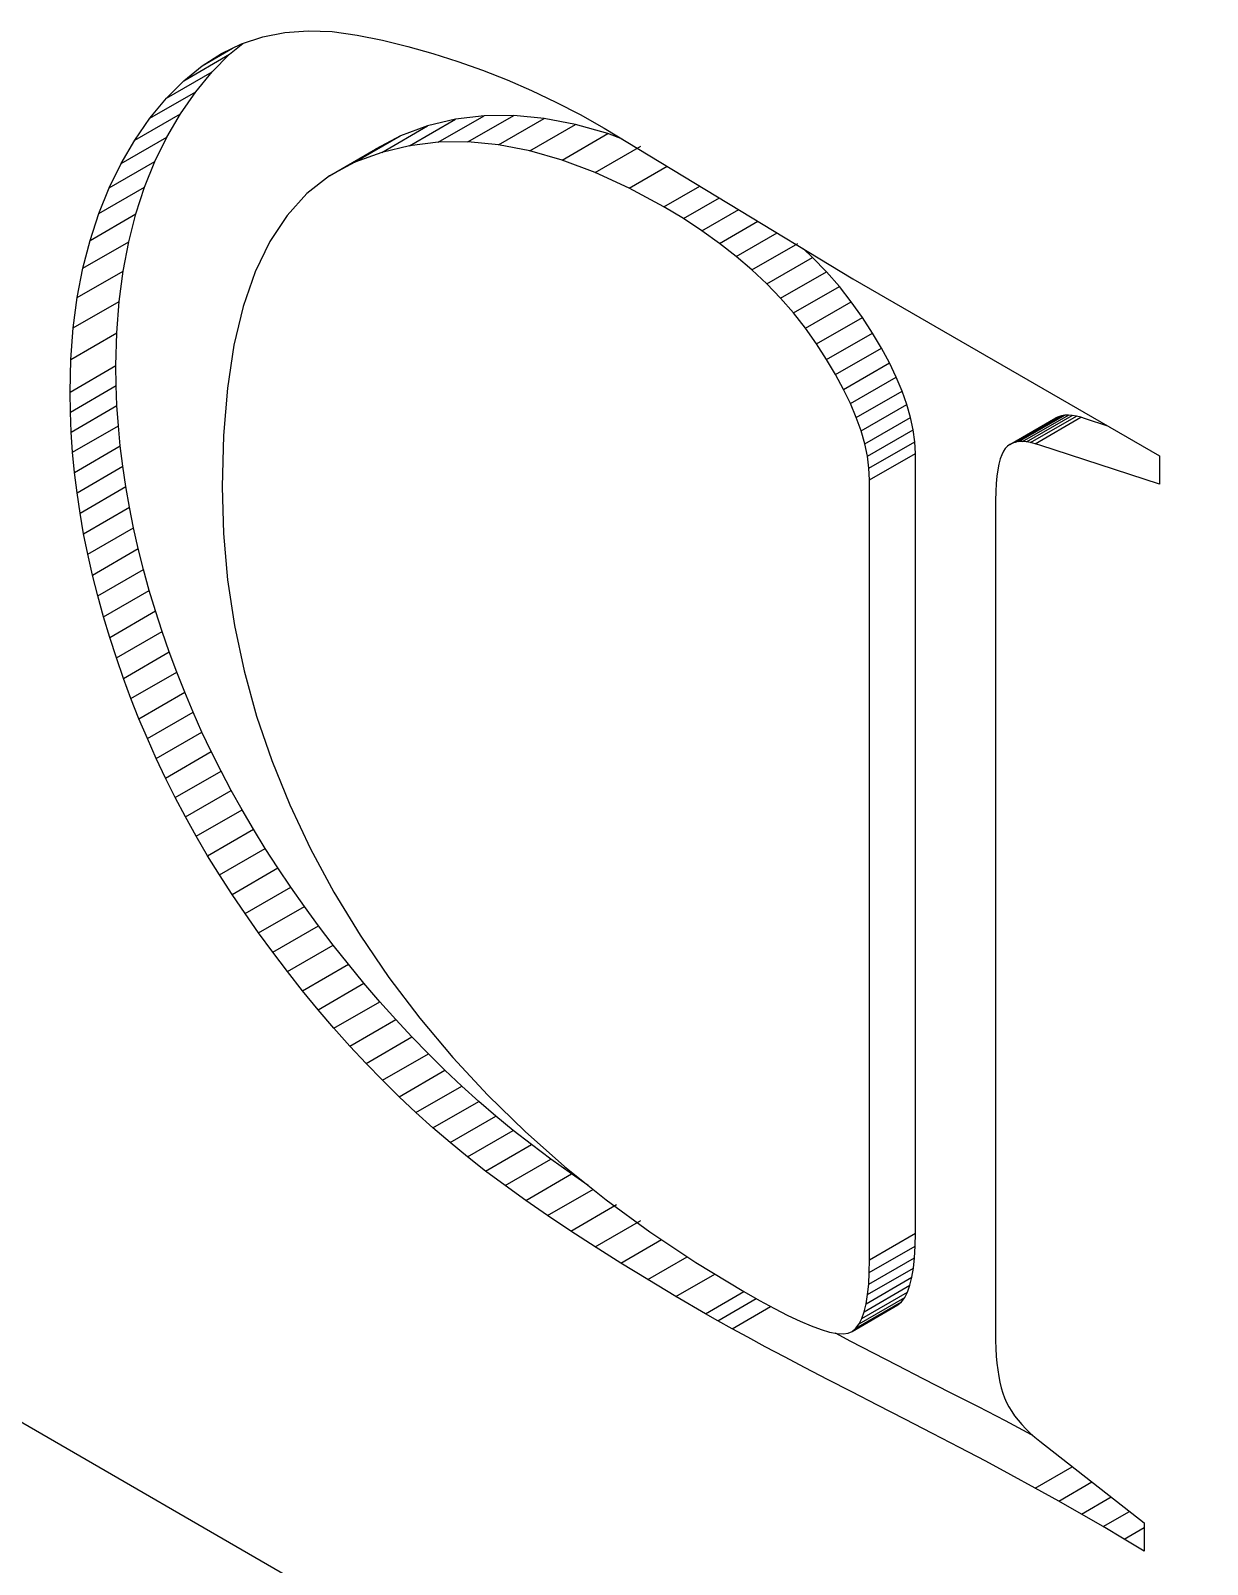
# Model space of a CAD drawing. Header units: millimetres. Extents: x 98 to 524, y -2487 to -1043.
# Drawn here: x 265.954 to 267.772, y -1258.458 to -1256.09 of the extents above; entities that cross this region are included whole.
import ezdxf

# ---------------------------------------------------------------- set-up
doc = ezdxf.new("R2010")
doc.units = ezdxf.units.MM
doc.layers.get('0').update_dxf_attribs({"lineweight": 18})

msp = doc.modelspace()

# ---------------------------------------------------------------- linework, layer by layer
at = {"color": 7, "lineweight": -3, "ltscale": 0.000894486}
msp.add_line((266.3468, -1256.0927), (266.3825, -1256.09), dxfattribs=at)
at = {"color": 7, "lineweight": -3, "ltscale": 0.000929077}
msp.add_line((266.3825, -1256.09), (266.4197, -1256.0913), dxfattribs=at)
at = {"color": 7, "lineweight": -3, "ltscale": 0.000865611}
msp.add_line((266.2486, -1256.1252), (266.2799, -1256.1104), dxfattribs=at)
at = {"color": 7, "lineweight": -3, "ltscale": 0.000657373}
msp.add_line((266.2612, -1256.1263), (266.2816, -1256.1098), dxfattribs=at)
at = {"color": 7, "lineweight": -3, "ltscale": 0.000862033}
msp.add_line((266.2799, -1256.1104), (266.3126, -1256.0995), dxfattribs=at)
at = {"color": 7, "lineweight": -3, "ltscale": 0.000871939}
msp.add_line((266.3126, -1256.0995), (266.3468, -1256.0927), dxfattribs=at)
at = {"color": 7, "lineweight": -3, "ltscale": 0.000974415}
msp.add_line((266.4197, -1256.0913), (266.4583, -1256.0967), dxfattribs=at)
at = {"color": 7, "lineweight": -3, "ltscale": 0.001002}
msp.add_line((266.4583, -1256.0967), (266.4975, -1256.1048), dxfattribs=at)
at = {"color": 7, "lineweight": -3, "ltscale": 0.001003}
for p, q in [((266.4975, -1256.1048), (266.5365, -1256.1142)), ((266.1383, -1256.2253), (266.1637, -1256.1942))]:
    msp.add_line(p, q, dxfattribs=at)
at = {"color": 7, "lineweight": -3, "ltscale": 0.002041}
for p, q in [((266.1905, -1256.1672), (266.2612, -1256.1263)), ((266.1637, -1256.1942), (266.2344, -1256.1534)), ((266.1383, -1256.2253), (266.209, -1256.1845)), ((266.1149, -1256.2593), (266.1856, -1256.2185)), ((266.5394, -1256.2676), (266.6102, -1256.2267)), ((266.5838, -1256.2622), (266.6545, -1256.2214)), ((266.0939, -1256.2952), (266.1646, -1256.2544)), ((266.4547, -1256.293), (266.5254, -1256.2522)), ((266.4964, -1256.2779), (266.5671, -1256.237)), ((266.7251, -1256.2756), (266.7958, -1256.2347)), ((266.7749, -1256.2898), (266.8456, -1256.249)), ((266.4158, -1256.314), (266.4865, -1256.2731)), ((266.826, -1256.309), (266.8967, -1256.2682)), ((266.0754, -1256.3329), (266.1461, -1256.2921)), ((266.0458, -1256.4138), (266.1165, -1256.373)), ((266.0347, -1256.457), (266.1055, -1256.4162)), ((267.0683, -1256.4595), (267.1391, -1256.4187)), ((267.0912, -1256.481), (267.1619, -1256.4401)), ((266.0261, -1256.5021), (266.0968, -1256.4612)), ((267.1126, -1256.5031), (267.1833, -1256.4623)), ((267.1326, -1256.5259), (267.2033, -1256.4851)), ((267.1511, -1256.5494), (267.2218, -1256.5086)), ((267.1682, -1256.5736), (267.2389, -1256.5328)), ((266.0163, -1256.5976), (266.087, -1256.5568)), ((267.1837, -1256.5977), (267.2544, -1256.5569)), ((267.1976, -1256.6212), (267.2683, -1256.5804)), ((266.015, -1256.6482), (266.0857, -1256.6073)), ((267.2099, -1256.6439), (267.2806, -1256.6031)), ((267.2205, -1256.666), (267.2912, -1256.6252)), ((266.0154, -1256.6789), (266.0862, -1256.6381)), ((267.2295, -1256.6874), (267.3002, -1256.6465)), ((266.0167, -1256.7098), (266.0874, -1256.669)), ((267.2369, -1256.708), (267.3076, -1256.6672)), ((266.0189, -1256.7409), (266.0896, -1256.7001)), ((267.2426, -1256.728), (267.3133, -1256.6872)), ((267.4668, -1256.729), (267.5375, -1256.6881)), ((267.471, -1256.7269), (267.5417, -1256.6861)), ((267.4757, -1256.7255), (267.5464, -1256.6846)), ((267.4808, -1256.7246), (267.5515, -1256.6838)), ((267.4863, -1256.7245), (267.5571, -1256.6837)), ((267.4924, -1256.725), (267.5631, -1256.6841)), ((267.4988, -1256.7261), (267.5695, -1256.6853)), ((267.5057, -1256.7279), (267.5764, -1256.687)), ((267.2467, -1256.7472), (267.3174, -1256.7064)), ((266.0218, -1256.7721), (266.0925, -1256.7313)), ((267.25, -1256.7837), (267.3207, -1256.7428)), ((266.0257, -1256.8035), (266.0964, -1256.7627)), ((266.0304, -1256.8351), (266.1011, -1256.7942)), ((266.0359, -1256.8668), (266.1066, -1256.826)), ((266.0423, -1256.8987), (266.113, -1256.8579)), ((266.0496, -1256.9307), (266.1203, -1256.8899)), ((266.0577, -1256.9629), (266.1284, -1256.9221)), ((266.0666, -1256.9951), (266.1373, -1256.9543)), ((266.0761, -1257.0271), (266.1468, -1256.9862)), ((266.0864, -1257.0588), (266.1571, -1257.0179)), ((266.0973, -1257.0903), (266.168, -1257.0494)), ((266.1089, -1257.1215), (266.1797, -1257.0807)), ((266.1213, -1257.1525), (266.192, -1257.1117)), ((266.1343, -1257.1833), (266.205, -1257.1425)), ((266.1479, -1257.2139), (266.2187, -1257.1731)), ((266.1623, -1257.2442), (266.233, -1257.2034)), ((266.1774, -1257.2743), (266.2481, -1257.2335)), ((266.1932, -1257.3042), (266.2639, -1257.2634)), ((266.2099, -1257.3342), (266.2806, -1257.2933)), ((266.2274, -1257.3641), (266.2982, -1257.3232)), ((266.2458, -1257.3939), (266.3165, -1257.3531)), ((266.2651, -1257.4238), (266.3358, -1257.383)), ((266.2852, -1257.4536), (266.3559, -1257.4128)), ((266.3062, -1257.4834), (266.3769, -1257.4426)), ((266.328, -1257.5132), (266.3987, -1257.4723)), ((266.3506, -1257.5429), (266.4213, -1257.5021)), ((266.3741, -1257.5726), (266.4448, -1257.5318)), ((266.3982, -1257.6019), (266.4689, -1257.5611)), ((266.4226, -1257.6304), (266.4933, -1257.5896)), ((266.4473, -1257.6581), (266.5181, -1257.6173)), ((266.4724, -1257.6849), (266.5431, -1257.6441)), ((266.4977, -1257.711), (266.5684, -1257.6702)), ((266.5233, -1257.7363), (266.594, -1257.6954)), ((266.5755, -1257.7844), (266.6462, -1257.7435)), ((266.6021, -1257.8072), (266.6728, -1257.7664)), ((266.6289, -1257.8292), (266.6996, -1257.7884)), ((266.6569, -1257.8511), (266.7276, -1257.8103)), ((266.6869, -1257.8735), (266.7576, -1257.8327)), ((266.7188, -1257.8964), (266.7895, -1257.8556)), ((266.7526, -1257.9199), (266.8233, -1257.879)), ((266.7883, -1257.9438), (266.8591, -1257.903)), ((266.8261, -1257.9683), (266.8968, -1257.9275)), ((267.25, -1257.988), (267.3207, -1257.9471)), ((267.2486, -1258.0258), (267.3194, -1257.985)), ((267.2496, -1258.0078), (267.3203, -1257.967)), ((267.247, -1258.0419), (267.3177, -1258.001)), ((267.2417, -1258.0684), (267.3124, -1258.0275)), ((267.2447, -1258.0561), (267.3154, -1258.0152)), ((267.2287, -1258.0939), (267.2994, -1258.0531)), ((267.2337, -1258.0873), (267.3044, -1258.0465)), ((267.238, -1258.0788), (267.3087, -1258.038)), ((267.2231, -1258.0987), (267.2938, -1258.0579))]:
    msp.add_line(p, q, dxfattribs=at)
at = {"color": 7, "lineweight": -3, "ltscale": 0.001356}
msp.add_line((266.2188, -1256.1442), (266.2658, -1256.1171), dxfattribs=at)
at = {"color": 7, "lineweight": -3, "ltscale": 0.0008829}
msp.add_line((266.2188, -1256.1442), (266.2486, -1256.1252), dxfattribs=at)
at = {"color": 7, "lineweight": -3, "ltscale": 0.000952727}
msp.add_line((266.2344, -1256.1534), (266.2612, -1256.1263), dxfattribs=at)
at = {"color": 7, "lineweight": -3, "ltscale": 0.001006}
for p, q in [((266.5365, -1256.1142), (266.5752, -1256.1251)), ((267.5773, -1258.3808), (267.5423, -1258.3609))]:
    msp.add_line(p, q, dxfattribs=at)
at = {"color": 7, "lineweight": -3, "ltscale": 0.001011}
msp.add_line((266.5752, -1256.1251), (266.6138, -1256.1374), dxfattribs=at)
at = {"color": 7, "lineweight": -3, "ltscale": 0.001016}
msp.add_line((266.6138, -1256.1374), (266.6521, -1256.1511), dxfattribs=at)
at = {"color": 7, "lineweight": -3, "ltscale": 0.000911766}
msp.add_line((266.1905, -1256.1672), (266.2188, -1256.1442), dxfattribs=at)
at = {"color": 7, "lineweight": -3, "ltscale": 0.001004}
msp.add_line((266.209, -1256.1845), (266.2344, -1256.1534), dxfattribs=at)
at = {"color": 7, "lineweight": -3, "ltscale": 0.001023}
msp.add_line((266.6521, -1256.1511), (266.6901, -1256.1661), dxfattribs=at)
at = {"color": 7, "lineweight": -3, "ltscale": 0.000952997}
msp.add_line((266.1637, -1256.1942), (266.1905, -1256.1672), dxfattribs=at)
at = {"color": 7, "lineweight": -3, "ltscale": 0.001033}
for p, q in [((266.1856, -1256.2185), (266.209, -1256.1845)), ((266.1149, -1256.2593), (266.1383, -1256.2253))]:
    msp.add_line(p, q, dxfattribs=at)
at = {"color": 7, "lineweight": -3, "ltscale": 0.001031}
msp.add_line((266.6901, -1256.1661), (266.7279, -1256.1826), dxfattribs=at)
at = {"color": 7, "lineweight": -3, "ltscale": 0.00104}
msp.add_line((266.7279, -1256.1826), (266.7655, -1256.2004), dxfattribs=at)
at = {"color": 7, "lineweight": -3, "ltscale": 0.00105}
for p, q in [((266.7655, -1256.2004), (266.8028, -1256.2197)), ((266.1461, -1256.2921), (266.1646, -1256.2544)), ((266.0754, -1256.3329), (266.0939, -1256.2952))]:
    msp.add_line(p, q, dxfattribs=at)
at = {"color": 7, "lineweight": -3, "ltscale": 0.001039}
for p, q in [((266.1646, -1256.2544), (266.1856, -1256.2185)), ((266.0939, -1256.2952), (266.1149, -1256.2593)), ((267.5423, -1258.3609), (267.506, -1258.3407))]:
    msp.add_line(p, q, dxfattribs=at)
at = {"color": 7, "lineweight": -3, "ltscale": 0.001106}
for p, q in [((266.6102, -1256.2267), (266.5671, -1256.237)), ((266.5254, -1256.2522), (266.4865, -1256.2731)), ((266.5394, -1256.2676), (266.4964, -1256.2779)), ((266.4547, -1256.293), (266.4158, -1256.314)), ((267.4683, -1258.3201), (267.4294, -1258.2992))]:
    msp.add_line(p, q, dxfattribs=at)
at = {"color": 7, "lineweight": -3, "ltscale": 0.001117}
for p, q in [((266.6545, -1256.2214), (266.6102, -1256.2267)), ((266.5838, -1256.2622), (266.5394, -1256.2676))]:
    msp.add_line(p, q, dxfattribs=at)
at = {"color": 7, "lineweight": -3, "ltscale": 0.002042}
for p, q in [((266.6295, -1256.2617), (266.7003, -1256.2209)), ((266.6766, -1256.2662), (266.7474, -1256.2254)), ((266.0594, -1256.3725), (266.1301, -1256.3316)), ((266.0199, -1256.5489), (266.0907, -1256.5081)), ((267.2491, -1256.7658), (267.3199, -1256.725)), ((266.5493, -1257.7607), (266.62, -1257.7199))]:
    msp.add_line(p, q, dxfattribs=at)
at = {"color": 7, "lineweight": -3, "ltscale": 0.001144}
for p, q in [((266.7003, -1256.2209), (266.6545, -1256.2214)), ((266.3809, -1256.3414), (266.3502, -1256.3753))]:
    msp.add_line(p, q, dxfattribs=at)
at = {"color": 7, "lineweight": -3, "ltscale": 0.001182}
for p, q in [((266.7474, -1256.2254), (266.7003, -1256.2209)), ((266.6766, -1256.2662), (266.6295, -1256.2617)), ((266.0907, -1256.5081), (266.0968, -1256.4612)), ((266.0199, -1256.5489), (266.0261, -1256.5021))]:
    msp.add_line(p, q, dxfattribs=at)
at = {"color": 7, "lineweight": -3, "ltscale": 0.001233}
msp.add_line((266.7958, -1256.2347), (266.7474, -1256.2254), dxfattribs=at)
at = {"color": 7, "lineweight": -3, "ltscale": 0.001061}
msp.add_line((266.8028, -1256.2197), (266.8399, -1256.2404), dxfattribs=at)
at = {"color": 7, "lineweight": -3, "ltscale": 0.001109}
for p, q in [((266.5671, -1256.237), (266.5254, -1256.2522)), ((266.4964, -1256.2779), (266.4547, -1256.293))]:
    msp.add_line(p, q, dxfattribs=at)
at = {"color": 7, "lineweight": -3, "ltscale": 0.001295}
for p, q in [((266.8456, -1256.249), (266.7958, -1256.2347)), ((266.7749, -1256.2898), (266.7251, -1256.2756))]:
    msp.add_line(p, q, dxfattribs=at)
at = {"color": 7, "lineweight": -3, "ltscale": 0.011224}
msp.add_line((266.8399, -1256.2404), (267.2239, -1256.473), dxfattribs=at)
at = {"color": 7, "lineweight": -3, "ltscale": 0.000603815}
msp.add_line((266.8682, -1256.2575), (266.8456, -1256.249), dxfattribs=at)
at = {"color": 7, "lineweight": -3, "ltscale": 0.001143}
msp.add_line((266.6295, -1256.2617), (266.5838, -1256.2622), dxfattribs=at)
at = {"color": 7, "lineweight": -3, "ltscale": 0.001234}
msp.add_line((266.7251, -1256.2756), (266.6766, -1256.2662), dxfattribs=at)
at = {"color": 7, "lineweight": -3, "ltscale": 0.001066}
msp.add_line((266.1301, -1256.3316), (266.1461, -1256.2921), dxfattribs=at)
at = {"color": 7, "lineweight": -3, "ltscale": 0.001365}
msp.add_line((266.826, -1256.309), (266.7749, -1256.2898), dxfattribs=at)
at = {"color": 7, "lineweight": -3, "ltscale": 0.001693}
msp.add_line((266.8785, -1256.3331), (266.9371, -1256.2993), dxfattribs=at)
at = {"color": 7, "lineweight": -3, "ltscale": 0.001108}
msp.add_line((266.4158, -1256.314), (266.3809, -1256.3414), dxfattribs=at)
at = {"color": 7, "lineweight": -3, "ltscale": 0.001444}
msp.add_line((266.8785, -1256.3331), (266.826, -1256.309), dxfattribs=at)
at = {"color": 7, "lineweight": -3, "ltscale": 0.001067}
msp.add_line((266.0594, -1256.3725), (266.0754, -1256.3329), dxfattribs=at)
at = {"color": 7, "lineweight": -3, "ltscale": 0.001088}
for p, q in [((266.1165, -1256.373), (266.1301, -1256.3316)), ((266.0458, -1256.4138), (266.0594, -1256.3725))]:
    msp.add_line(p, q, dxfattribs=at)
at = {"color": 7, "lineweight": -3, "ltscale": 0.001529}
msp.add_line((266.9323, -1256.3622), (266.8785, -1256.3331), dxfattribs=at)
at = {"color": 7, "lineweight": -3, "ltscale": 0.001605}
msp.add_line((266.9323, -1256.3622), (266.9879, -1256.3301), dxfattribs=at)
at = {"color": 7, "lineweight": -3, "ltscale": 0.001602}
msp.add_line((266.9624, -1256.3803), (267.0179, -1256.3482), dxfattribs=at)
at = {"color": 7, "lineweight": -3, "ltscale": 0.001115}
for p, q in [((266.1055, -1256.4162), (266.1165, -1256.373)), ((266.0347, -1256.457), (266.0458, -1256.4138))]:
    msp.add_line(p, q, dxfattribs=at)
at = {"color": 7, "lineweight": -3, "ltscale": 0.00087822}
msp.add_line((266.9624, -1256.3803), (266.9323, -1256.3622), dxfattribs=at)
at = {"color": 7, "lineweight": -3, "ltscale": 0.001638}
msp.add_line((266.9911, -1256.3991), (267.0478, -1256.3663), dxfattribs=at)
at = {"color": 7, "lineweight": -3, "ltscale": 0.314351}
msp.add_line((273.6326, -1262.681), (262.7431, -1256.394), dxfattribs=at)
at = {"color": 7, "lineweight": -3, "ltscale": 0.00121}
msp.add_line((266.3502, -1256.3753), (266.3235, -1256.4157), dxfattribs=at)
at = {"color": 7, "lineweight": -3, "ltscale": 0.000856478}
msp.add_line((266.9911, -1256.3991), (266.9624, -1256.3803), dxfattribs=at)
at = {"color": 7, "lineweight": -3, "ltscale": 0.001711}
for p, q in [((267.0183, -1256.4186), (267.0775, -1256.3843)), ((266.9963, -1258.0714), (267.0556, -1258.0372))]:
    msp.add_line(p, q, dxfattribs=at)
at = {"color": 7, "lineweight": -3, "ltscale": 0.001146}
for p, q in [((266.0968, -1256.4612), (266.1055, -1256.4162)), ((266.0261, -1256.5021), (266.0347, -1256.457))]:
    msp.add_line(p, q, dxfattribs=at)
at = {"color": 7, "lineweight": -3, "ltscale": 0.001301}
msp.add_line((266.3235, -1256.4157), (266.3009, -1256.4626), dxfattribs=at)
at = {"color": 7, "lineweight": -3, "ltscale": 0.000836391}
msp.add_line((267.0183, -1256.4186), (266.9911, -1256.3991), dxfattribs=at)
at = {"color": 7, "lineweight": -3, "ltscale": 0.000817192}
msp.add_line((267.044, -1256.4387), (267.0183, -1256.4186), dxfattribs=at)
at = {"color": 7, "lineweight": -3, "ltscale": 0.001821}
for p, q in [((267.044, -1256.4387), (267.1071, -1256.4023)), ((266.303, -1257.1484), (266.3265, -1257.2173))]:
    msp.add_line(p, q, dxfattribs=at)
at = {"color": 7, "lineweight": -3, "ltscale": 0.000800009}
msp.add_line((267.0683, -1256.4595), (267.044, -1256.4387), dxfattribs=at)
at = {"color": 7, "lineweight": -3, "ltscale": 0.000481992}
msp.add_line((267.1619, -1256.4401), (267.1479, -1256.4269), dxfattribs=at)
at = {"color": 7, "lineweight": -3, "ltscale": 0.000770486}
msp.add_line((267.1833, -1256.4623), (267.1619, -1256.4401), dxfattribs=at)
at = {"color": 7, "lineweight": -3, "ltscale": 0.001413}
msp.add_line((266.3009, -1256.4626), (266.2825, -1256.516), dxfattribs=at)
at = {"color": 7, "lineweight": -3, "ltscale": 0.00078424}
msp.add_line((267.0912, -1256.481), (267.0683, -1256.4595), dxfattribs=at)
at = {"color": 7, "lineweight": -3, "ltscale": 0.000758013}
msp.add_line((267.2033, -1256.4851), (267.1833, -1256.4623), dxfattribs=at)
at = {"color": 7, "lineweight": -3, "ltscale": 0.000770212}
msp.add_line((267.1126, -1256.5031), (267.0912, -1256.481), dxfattribs=at)
at = {"color": 7, "lineweight": -3, "ltscale": 0.00074805}
msp.add_line((267.2218, -1256.5086), (267.2033, -1256.4851), dxfattribs=at)
at = {"color": 7, "lineweight": -3, "ltscale": 0.013685}
msp.add_line((267.2239, -1256.473), (267.698, -1256.7467), dxfattribs=at)
at = {"color": 7, "lineweight": -3, "ltscale": 0.001221}
for p, q in [((266.087, -1256.5568), (266.0907, -1256.5081)), ((266.0163, -1256.5976), (266.0199, -1256.5489))]:
    msp.add_line(p, q, dxfattribs=at)
at = {"color": 7, "lineweight": -3, "ltscale": 0.00154}
msp.add_line((266.2825, -1256.516), (266.2681, -1256.5759), dxfattribs=at)
at = {"color": 7, "lineweight": -3, "ltscale": 0.0007583}
msp.add_line((267.1326, -1256.5259), (267.1126, -1256.5031), dxfattribs=at)
at = {"color": 7, "lineweight": -3, "ltscale": 0.000739817}
msp.add_line((267.2389, -1256.5328), (267.2218, -1256.5086), dxfattribs=at)
at = {"color": 7, "lineweight": -3, "ltscale": 0.000747514}
msp.add_line((267.1511, -1256.5494), (267.1326, -1256.5259), dxfattribs=at)
at = {"color": 7, "lineweight": -3, "ltscale": 0.000717635}
for p, q in [((267.2544, -1256.5569), (267.2389, -1256.5328)), ((267.1837, -1256.5977), (267.1682, -1256.5736))]:
    msp.add_line(p, q, dxfattribs=at)
at = {"color": 7, "lineweight": -3, "ltscale": 0.001264}
for p, q in [((266.0857, -1256.6073), (266.087, -1256.5568)), ((266.015, -1256.6482), (266.0163, -1256.5976))]:
    msp.add_line(p, q, dxfattribs=at)
at = {"color": 7, "lineweight": -3, "ltscale": 0.000740037}
msp.add_line((267.1682, -1256.5736), (267.1511, -1256.5494), dxfattribs=at)
at = {"color": 7, "lineweight": -3, "ltscale": 0.000681571}
for p, q in [((267.2683, -1256.5804), (267.2544, -1256.5569)), ((267.1976, -1256.6212), (267.1837, -1256.5977))]:
    msp.add_line(p, q, dxfattribs=at)
at = {"color": 7, "lineweight": -3, "ltscale": 0.00168}
msp.add_line((266.2681, -1256.5759), (266.2579, -1256.6423), dxfattribs=at)
at = {"color": 7, "lineweight": -3, "ltscale": 0.000646194}
for p, q in [((267.2806, -1256.6031), (267.2683, -1256.5804)), ((267.2099, -1256.6439), (267.1976, -1256.6212))]:
    msp.add_line(p, q, dxfattribs=at)
at = {"color": 7, "lineweight": -3, "ltscale": 0.000768736}
msp.add_line((266.0862, -1256.6381), (266.0857, -1256.6073), dxfattribs=at)
at = {"color": 7, "lineweight": -3, "ltscale": 0.000611998}
for p, q in [((267.2912, -1256.6252), (267.2806, -1256.6031)), ((267.2205, -1256.666), (267.2099, -1256.6439))]:
    msp.add_line(p, q, dxfattribs=at)
at = {"color": 7, "lineweight": -3, "ltscale": 0.000579545}
msp.add_line((267.3002, -1256.6465), (267.2912, -1256.6252), dxfattribs=at)
at = {"color": 7, "lineweight": -3, "ltscale": 0.000768354}
msp.add_line((266.0154, -1256.6789), (266.015, -1256.6482), dxfattribs=at)
at = {"color": 7, "lineweight": -3, "ltscale": 0.000773141}
for p, q in [((266.0874, -1256.669), (266.0862, -1256.6381)), ((266.0167, -1256.7098), (266.0154, -1256.6789))]:
    msp.add_line(p, q, dxfattribs=at)
at = {"color": 7, "lineweight": -3, "ltscale": 0.001829}
msp.add_line((266.2579, -1256.6423), (266.2517, -1256.7152), dxfattribs=at)
at = {"color": 7, "lineweight": -3, "ltscale": 0.000547902}
msp.add_line((267.3076, -1256.6672), (267.3002, -1256.6465), dxfattribs=at)
at = {"color": 7, "lineweight": -3, "ltscale": 0.000778506}
for p, q in [((266.0896, -1256.7001), (266.0874, -1256.669)), ((266.0189, -1256.7409), (266.0167, -1256.7098))]:
    msp.add_line(p, q, dxfattribs=at)
at = {"color": 7, "lineweight": -3, "ltscale": 0.000579397}
msp.add_line((267.2295, -1256.6874), (267.2205, -1256.666), dxfattribs=at)
at = {"color": 7, "lineweight": -3, "ltscale": 0.00051943}
msp.add_line((267.3133, -1256.6872), (267.3076, -1256.6672), dxfattribs=at)
at = {"color": 7, "lineweight": -3, "ltscale": 0.000784024}
msp.add_line((266.0925, -1256.7313), (266.0896, -1256.7001), dxfattribs=at)
at = {"color": 7, "lineweight": -3, "ltscale": 0.000548389}
msp.add_line((267.2369, -1256.708), (267.2295, -1256.6874), dxfattribs=at)
at = {"color": 7, "lineweight": -3, "ltscale": 0.00049215}
for p, q in [((267.3174, -1256.7064), (267.3133, -1256.6872)), ((267.2467, -1256.7472), (267.2426, -1256.728))]:
    msp.add_line(p, q, dxfattribs=at)
at = {"color": 7, "lineweight": -3, "ltscale": 0.000117374}
msp.add_line((267.5417, -1256.6861), (267.5375, -1256.6881), dxfattribs=at)
at = {"color": 7, "lineweight": -3, "ltscale": 0.000121862}
msp.add_line((267.5464, -1256.6846), (267.5417, -1256.6861), dxfattribs=at)
at = {"color": 7, "lineweight": -3, "ltscale": 0.000129382}
for p, q in [((267.5515, -1256.6838), (267.5464, -1256.6846)), ((267.4808, -1256.7246), (267.4757, -1256.7255))]:
    msp.add_line(p, q, dxfattribs=at)
at = {"color": 7, "lineweight": -3, "ltscale": 0.000138907}
for p, q in [((267.5571, -1256.6837), (267.5515, -1256.6838)), ((267.4863, -1256.7245), (267.4808, -1256.7246))]:
    msp.add_line(p, q, dxfattribs=at)
at = {"color": 7, "lineweight": -3, "ltscale": 0.000150794}
for p, q in [((267.5631, -1256.6841), (267.5571, -1256.6837)), ((267.4924, -1256.725), (267.4863, -1256.7245))]:
    msp.add_line(p, q, dxfattribs=at)
at = {"color": 7, "lineweight": -3, "ltscale": 0.000163812}
for p, q in [((267.5695, -1256.6853), (267.5631, -1256.6841)), ((267.4988, -1256.7261), (267.4924, -1256.725))]:
    msp.add_line(p, q, dxfattribs=at)
at = {"color": 7, "lineweight": -3, "ltscale": 0.000178381}
for p, q in [((267.5764, -1256.687), (267.5695, -1256.6853)), ((267.5057, -1256.7279), (267.4988, -1256.7261))]:
    msp.add_line(p, q, dxfattribs=at)
at = {"color": 7, "lineweight": -3, "ltscale": 0.000193614}
msp.add_line((267.5838, -1256.6895), (267.5764, -1256.687), dxfattribs=at)
at = {"color": 7, "lineweight": -3, "ltscale": 0.000906206}
msp.add_line((267.6183, -1256.7007), (267.5838, -1256.6895), dxfattribs=at)
at = {"color": 7, "lineweight": -3, "ltscale": 0.001986}
msp.add_line((266.2517, -1256.7152), (266.2497, -1256.7946), dxfattribs=at)
at = {"color": 7, "lineweight": -3, "ltscale": 0.000519064}
msp.add_line((267.2426, -1256.728), (267.2369, -1256.708), dxfattribs=at)
at = {"color": 7, "lineweight": -3, "ltscale": 0.000467915}
msp.add_line((267.3199, -1256.725), (267.3174, -1256.7064), dxfattribs=at)
at = {"color": 7, "lineweight": -3, "ltscale": 0.000447158}
msp.add_line((267.3207, -1256.7428), (267.3199, -1256.725), dxfattribs=at)
at = {"color": 7, "lineweight": -3, "ltscale": 0.000116055}
msp.add_line((267.4668, -1256.729), (267.4631, -1256.7317), dxfattribs=at)
at = {"color": 7, "lineweight": -3, "ltscale": 0.000117543}
msp.add_line((267.471, -1256.7269), (267.4668, -1256.729), dxfattribs=at)
at = {"color": 7, "lineweight": -3, "ltscale": 0.000121749}
msp.add_line((267.4757, -1256.7255), (267.471, -1256.7269), dxfattribs=at)
at = {"color": 7, "lineweight": -3, "ltscale": 0.000193495}
msp.add_line((267.5131, -1256.7303), (267.5057, -1256.7279), dxfattribs=at)
at = {"color": 7, "lineweight": -3, "ltscale": 0.000784404}
msp.add_line((266.0218, -1256.7721), (266.0189, -1256.7409), dxfattribs=at)
at = {"color": 7, "lineweight": -3, "ltscale": 0.000790928}
msp.add_line((266.0964, -1256.7627), (266.0925, -1256.7313), dxfattribs=at)
at = {"color": 7, "lineweight": -3, "ltscale": 0.000468244}
msp.add_line((267.2491, -1256.7658), (267.2467, -1256.7472), dxfattribs=at)
at = {"color": 7, "lineweight": -3, "ltscale": 0.030107}
for p, q in [((267.3207, -1257.9471), (267.3207, -1256.7428)), ((267.25, -1257.988), (267.25, -1256.7837))]:
    msp.add_line(p, q, dxfattribs=at)
at = {"color": 7, "lineweight": -3, "ltscale": 0.000200496}
msp.add_line((267.4519, -1256.7514), (267.4499, -1256.7592), dxfattribs=at)
at = {"color": 7, "lineweight": -3, "ltscale": 0.000174698}
msp.add_line((267.4542, -1256.7448), (267.4519, -1256.7514), dxfattribs=at)
at = {"color": 7, "lineweight": -3, "ltscale": 0.000151001}
msp.add_line((267.4568, -1256.7394), (267.4542, -1256.7448), dxfattribs=at)
at = {"color": 7, "lineweight": -3, "ltscale": 0.000129511}
msp.add_line((267.4597, -1256.7351), (267.4568, -1256.7394), dxfattribs=at)
at = {"color": 7, "lineweight": -3, "ltscale": 0.000118151}
msp.add_line((267.4631, -1256.7317), (267.4597, -1256.7351), dxfattribs=at)
at = {"color": 7, "lineweight": -3, "ltscale": 0.004861}
msp.add_line((267.698, -1256.7905), (267.5131, -1256.7303), dxfattribs=at)
at = {"color": 7, "lineweight": -3, "ltscale": 0.001095}
for p, q in [((267.698, -1256.7467), (267.698, -1256.7905)), ((267.6743, -1258.3944), (267.6743, -1258.4382))]:
    msp.add_line(p, q, dxfattribs=at)
at = {"color": 7, "lineweight": -3, "ltscale": 0.00079055}
msp.add_line((266.0257, -1256.8035), (266.0218, -1256.7721), dxfattribs=at)
at = {"color": 7, "lineweight": -3, "ltscale": 0.000797581}
for p, q in [((266.1011, -1256.7942), (266.0964, -1256.7627)), ((266.0304, -1256.8351), (266.0257, -1256.8035))]:
    msp.add_line(p, q, dxfattribs=at)
at = {"color": 7, "lineweight": -3, "ltscale": 0.000447176}
msp.add_line((267.25, -1256.7837), (267.2491, -1256.7658), dxfattribs=at)
at = {"color": 7, "lineweight": -3, "ltscale": 0.00025453}
msp.add_line((267.4482, -1256.7681), (267.4468, -1256.7782), dxfattribs=at)
at = {"color": 7, "lineweight": -3, "ltscale": 0.000227516}
msp.add_line((267.4499, -1256.7592), (267.4482, -1256.7681), dxfattribs=at)
at = {"color": 7, "lineweight": -3, "ltscale": 0.000805074}
for p, q in [((266.1066, -1256.826), (266.1011, -1256.7942)), ((266.0359, -1256.8668), (266.0304, -1256.8351))]:
    msp.add_line(p, q, dxfattribs=at)
at = {"color": 7, "lineweight": -3, "ltscale": 0.0018}
msp.add_line((266.2497, -1256.7946), (266.2518, -1256.8666), dxfattribs=at)
at = {"color": 7, "lineweight": -3, "ltscale": 0.000311102}
msp.add_line((267.4457, -1256.7894), (267.445, -1256.8019), dxfattribs=at)
at = {"color": 7, "lineweight": -3, "ltscale": 0.000282825}
msp.add_line((267.4468, -1256.7782), (267.4457, -1256.7894), dxfattribs=at)
at = {"color": 7, "lineweight": -3, "ltscale": 0.000368524}
msp.add_line((267.4445, -1256.8154), (267.4443, -1256.8302), dxfattribs=at)
at = {"color": 7, "lineweight": -3, "ltscale": 0.000339701}
msp.add_line((267.445, -1256.8019), (267.4445, -1256.8154), dxfattribs=at)
at = {"color": 7, "lineweight": -3, "ltscale": 0.000813211}
for p, q in [((266.113, -1256.8579), (266.1066, -1256.826)), ((266.0423, -1256.8987), (266.0359, -1256.8668))]:
    msp.add_line(p, q, dxfattribs=at)
at = {"color": 7, "lineweight": -3, "ltscale": 0.03175}
msp.add_line((267.4443, -1256.8302), (267.4443, -1258.1002), dxfattribs=at)
at = {"color": 7, "lineweight": -3, "ltscale": 0.000821323}
msp.add_line((266.1203, -1256.8899), (266.113, -1256.8579), dxfattribs=at)
at = {"color": 7, "lineweight": -3, "ltscale": 0.001791}
msp.add_line((266.2518, -1256.8666), (266.2582, -1256.9379), dxfattribs=at)
at = {"color": 7, "lineweight": -3, "ltscale": 0.000830738}
msp.add_line((266.1284, -1256.9221), (266.1203, -1256.8899), dxfattribs=at)
at = {"color": 7, "lineweight": -3, "ltscale": 0.000821696}
msp.add_line((266.0496, -1256.9307), (266.0423, -1256.8987), dxfattribs=at)
at = {"color": 7, "lineweight": -3, "ltscale": 0.000830368}
msp.add_line((266.0577, -1256.9629), (266.0496, -1256.9307), dxfattribs=at)
at = {"color": 7, "lineweight": -3, "ltscale": 0.000834224}
msp.add_line((266.1373, -1256.9543), (266.1284, -1256.9221), dxfattribs=at)
at = {"color": 7, "lineweight": -3, "ltscale": 0.001788}
msp.add_line((266.2582, -1256.9379), (266.2689, -1257.0087), dxfattribs=at)
at = {"color": 7, "lineweight": -3, "ltscale": 0.000834591}
msp.add_line((266.0666, -1256.9951), (266.0577, -1256.9629), dxfattribs=at)
at = {"color": 7, "lineweight": -3, "ltscale": 0.000833838}
for p, q in [((266.1468, -1256.9862), (266.1373, -1256.9543)), ((266.0761, -1257.0271), (266.0666, -1256.9951))]:
    msp.add_line(p, q, dxfattribs=at)
at = {"color": 7, "lineweight": -3, "ltscale": 0.000833113}
for p, q in [((266.1571, -1257.0179), (266.1468, -1256.9862)), ((266.0864, -1257.0588), (266.0761, -1257.0271))]:
    msp.add_line(p, q, dxfattribs=at)
at = {"color": 7, "lineweight": -3, "ltscale": 0.001793}
msp.add_line((266.2689, -1257.0087), (266.2838, -1257.0788), dxfattribs=at)
at = {"color": 7, "lineweight": -3, "ltscale": 0.000833508}
for p, q in [((266.168, -1257.0494), (266.1571, -1257.0179)), ((266.0973, -1257.0903), (266.0864, -1257.0588))]:
    msp.add_line(p, q, dxfattribs=at)
at = {"color": 7, "lineweight": -3, "ltscale": 0.000833574}
for p, q in [((266.1797, -1257.0807), (266.168, -1257.0494)), ((266.1089, -1257.1215), (266.0973, -1257.0903))]:
    msp.add_line(p, q, dxfattribs=at)
at = {"color": 7, "lineweight": -3, "ltscale": 0.000834394}
msp.add_line((266.192, -1257.1117), (266.1797, -1257.0807), dxfattribs=at)
at = {"color": 7, "lineweight": -3, "ltscale": 0.001804}
msp.add_line((266.2838, -1257.0788), (266.303, -1257.1484), dxfattribs=at)
at = {"color": 7, "lineweight": -3, "ltscale": 0.000834039}
msp.add_line((266.1213, -1257.1525), (266.1089, -1257.1215), dxfattribs=at)
at = {"color": 7, "lineweight": -3, "ltscale": 0.000835253}
msp.add_line((266.205, -1257.1425), (266.192, -1257.1117), dxfattribs=at)
at = {"color": 7, "lineweight": -3, "ltscale": 0.000835604}
msp.add_line((266.1343, -1257.1833), (266.1213, -1257.1525), dxfattribs=at)
at = {"color": 7, "lineweight": -3, "ltscale": 0.000837204}
msp.add_line((266.2187, -1257.1731), (266.205, -1257.1425), dxfattribs=at)
at = {"color": 7, "lineweight": -3, "ltscale": 0.000838846}
for p, q in [((266.233, -1257.2034), (266.2187, -1257.1731)), ((266.1623, -1257.2442), (266.1479, -1257.2139))]:
    msp.add_line(p, q, dxfattribs=at)
at = {"color": 7, "lineweight": -3, "ltscale": 0.000836856}
msp.add_line((266.1479, -1257.2139), (266.1343, -1257.1833), dxfattribs=at)
at = {"color": 7, "lineweight": -3, "ltscale": 0.000841221}
for p, q in [((266.2481, -1257.2335), (266.233, -1257.2034)), ((266.1774, -1257.2743), (266.1623, -1257.2442))]:
    msp.add_line(p, q, dxfattribs=at)
at = {"color": 7, "lineweight": -3, "ltscale": 0.001844}
msp.add_line((266.3265, -1257.2173), (266.3542, -1257.2857), dxfattribs=at)
at = {"color": 7, "lineweight": -3, "ltscale": 0.00084707}
for p, q in [((266.2639, -1257.2634), (266.2481, -1257.2335)), ((266.1932, -1257.3042), (266.1774, -1257.2743))]:
    msp.add_line(p, q, dxfattribs=at)
at = {"color": 7, "lineweight": -3, "ltscale": 0.000856412}
msp.add_line((266.2806, -1257.2933), (266.2639, -1257.2634), dxfattribs=at)
at = {"color": 7, "lineweight": -3, "ltscale": 0.000866877}
for p, q in [((266.2982, -1257.3232), (266.2806, -1257.2933)), ((266.2274, -1257.3641), (266.2099, -1257.3342))]:
    msp.add_line(p, q, dxfattribs=at)
at = {"color": 7, "lineweight": -3, "ltscale": 0.001873}
msp.add_line((266.3542, -1257.2857), (266.3862, -1257.3534), dxfattribs=at)
at = {"color": 7, "lineweight": -3, "ltscale": 0.000856745}
msp.add_line((266.2099, -1257.3342), (266.1932, -1257.3042), dxfattribs=at)
at = {"color": 7, "lineweight": -3, "ltscale": 0.000877031}
msp.add_line((266.3165, -1257.3531), (266.2982, -1257.3232), dxfattribs=at)
at = {"color": 7, "lineweight": -3, "ltscale": 0.000876706}
msp.add_line((266.2458, -1257.3939), (266.2274, -1257.3641), dxfattribs=at)
at = {"color": 7, "lineweight": -3, "ltscale": 0.000887979}
for p, q in [((266.3358, -1257.383), (266.3165, -1257.3531)), ((266.2651, -1257.4238), (266.2458, -1257.3939))]:
    msp.add_line(p, q, dxfattribs=at)
at = {"color": 7, "lineweight": -3, "ltscale": 0.001908}
msp.add_line((266.3862, -1257.3534), (266.4225, -1257.4206), dxfattribs=at)
at = {"color": 7, "lineweight": -3, "ltscale": 0.000898894}
msp.add_line((266.3559, -1257.4128), (266.3358, -1257.383), dxfattribs=at)
at = {"color": 7, "lineweight": -3, "ltscale": 0.000910913}
msp.add_line((266.3769, -1257.4426), (266.3559, -1257.4128), dxfattribs=at)
at = {"color": 7, "lineweight": -3, "ltscale": 0.00089921}
msp.add_line((266.2852, -1257.4536), (266.2651, -1257.4238), dxfattribs=at)
at = {"color": 7, "lineweight": -3, "ltscale": 0.001948}
msp.add_line((266.4225, -1257.4206), (266.463, -1257.4871), dxfattribs=at)
at = {"color": 7, "lineweight": -3, "ltscale": 0.000910601}
msp.add_line((266.3062, -1257.4834), (266.2852, -1257.4536), dxfattribs=at)
at = {"color": 7, "lineweight": -3, "ltscale": 0.000922222}
msp.add_line((266.3987, -1257.4723), (266.3769, -1257.4426), dxfattribs=at)
at = {"color": 7, "lineweight": -3, "ltscale": 0.000922529}
msp.add_line((266.328, -1257.5132), (266.3062, -1257.4834), dxfattribs=at)
at = {"color": 7, "lineweight": -3, "ltscale": 0.000934704}
for p, q in [((266.4213, -1257.5021), (266.3987, -1257.4723)), ((266.3506, -1257.5429), (266.328, -1257.5132))]:
    msp.add_line(p, q, dxfattribs=at)
at = {"color": 7, "lineweight": -3, "ltscale": 0.001969}
msp.add_line((266.463, -1257.4871), (266.5073, -1257.5522), dxfattribs=at)
at = {"color": 7, "lineweight": -3, "ltscale": 0.000947205}
for p, q in [((266.4448, -1257.5318), (266.4213, -1257.5021)), ((266.3741, -1257.5726), (266.3506, -1257.5429))]:
    msp.add_line(p, q, dxfattribs=at)
at = {"color": 7, "lineweight": -3, "ltscale": 0.000948291}
for p, q in [((266.4689, -1257.5611), (266.4448, -1257.5318)), ((266.3982, -1257.6019), (266.3741, -1257.5726))]:
    msp.add_line(p, q, dxfattribs=at)
at = {"color": 7, "lineweight": -3, "ltscale": 0.001972}
msp.add_line((266.5073, -1257.5522), (266.555, -1257.6151), dxfattribs=at)
at = {"color": 7, "lineweight": -3, "ltscale": 0.000937709}
msp.add_line((266.4933, -1257.5896), (266.4689, -1257.5611), dxfattribs=at)
at = {"color": 7, "lineweight": -3, "ltscale": 0.000937419}
msp.add_line((266.4226, -1257.6304), (266.3982, -1257.6019), dxfattribs=at)
at = {"color": 7, "lineweight": -3, "ltscale": 0.000927764}
msp.add_line((266.5181, -1257.6173), (266.4933, -1257.5896), dxfattribs=at)
at = {"color": 7, "lineweight": -3, "ltscale": 0.000917706}
msp.add_line((266.5431, -1257.6441), (266.5181, -1257.6173), dxfattribs=at)
at = {"color": 7, "lineweight": -3, "ltscale": 0.00198}
msp.add_line((266.555, -1257.6151), (266.606, -1257.6757), dxfattribs=at)
at = {"color": 7, "lineweight": -3, "ltscale": 0.00092751}
msp.add_line((266.4473, -1257.6581), (266.4226, -1257.6304), dxfattribs=at)
at = {"color": 7, "lineweight": -3, "ltscale": 0.000908576}
msp.add_line((266.5684, -1257.6702), (266.5431, -1257.6441), dxfattribs=at)
at = {"color": 7, "lineweight": -3, "ltscale": 0.000917966}
msp.add_line((266.4724, -1257.6849), (266.4473, -1257.6581), dxfattribs=at)
at = {"color": 7, "lineweight": -3, "ltscale": 0.000899608}
for p, q in [((266.594, -1257.6954), (266.5684, -1257.6702)), ((266.5233, -1257.7363), (266.4977, -1257.711))]:
    msp.add_line(p, q, dxfattribs=at)
at = {"color": 7, "lineweight": -3, "ltscale": 0.001993}
msp.add_line((266.606, -1257.6757), (266.6602, -1257.7341), dxfattribs=at)
at = {"color": 7, "lineweight": -3, "ltscale": 0.00090885}
msp.add_line((266.4977, -1257.711), (266.4724, -1257.6849), dxfattribs=at)
at = {"color": 7, "lineweight": -3, "ltscale": 0.000891351}
msp.add_line((266.62, -1257.7199), (266.594, -1257.6954), dxfattribs=at)
at = {"color": 7, "lineweight": -3, "ltscale": 0.00088324}
msp.add_line((266.6462, -1257.7435), (266.62, -1257.7199), dxfattribs=at)
at = {"color": 7, "lineweight": -3, "ltscale": 0.000891073}
msp.add_line((266.5493, -1257.7607), (266.5233, -1257.7363), dxfattribs=at)
at = {"color": 7, "lineweight": -3, "ltscale": 0.000875356}
msp.add_line((266.6728, -1257.7664), (266.6462, -1257.7435), dxfattribs=at)
at = {"color": 7, "lineweight": -3, "ltscale": 0.002011}
msp.add_line((266.6602, -1257.7341), (266.7178, -1257.7902), dxfattribs=at)
at = {"color": 7, "lineweight": -3, "ltscale": 0.000883269}
msp.add_line((266.5755, -1257.7844), (266.5493, -1257.7607), dxfattribs=at)
at = {"color": 7, "lineweight": -3, "ltscale": 0.000868735}
msp.add_line((266.6996, -1257.7884), (266.6728, -1257.7664), dxfattribs=at)
at = {"color": 7, "lineweight": -3, "ltscale": 0.000875605}
msp.add_line((266.6021, -1257.8072), (266.5755, -1257.7844), dxfattribs=at)
at = {"color": 7, "lineweight": -3, "ltscale": 0.000888389}
for p, q in [((266.7276, -1257.8103), (266.6996, -1257.7884)), ((266.6569, -1257.8511), (266.6289, -1257.8292))]:
    msp.add_line(p, q, dxfattribs=at)
at = {"color": 7, "lineweight": -3, "ltscale": 0.002034}
msp.add_line((266.7178, -1257.7902), (266.7787, -1257.8441), dxfattribs=at)
at = {"color": 7, "lineweight": -3, "ltscale": 0.000868493}
msp.add_line((266.6289, -1257.8292), (266.6021, -1257.8072), dxfattribs=at)
at = {"color": 7, "lineweight": -3, "ltscale": 0.000934754}
msp.add_line((266.7576, -1257.8327), (266.7276, -1257.8103), dxfattribs=at)
at = {"color": 7, "lineweight": -3, "ltscale": 0.000981492}
for p, q in [((266.7895, -1257.8556), (266.7576, -1257.8327)), ((266.7188, -1257.8964), (266.6869, -1257.8735))]:
    msp.add_line(p, q, dxfattribs=at)
at = {"color": 7, "lineweight": -3, "ltscale": 0.000934983}
msp.add_line((266.6869, -1257.8735), (266.6569, -1257.8511), dxfattribs=at)
at = {"color": 7, "lineweight": -3, "ltscale": 0.002061}
msp.add_line((266.7787, -1257.8441), (266.843, -1257.8958), dxfattribs=at)
at = {"color": 7, "lineweight": -3, "ltscale": 0.000788446}
msp.add_line((266.8154, -1257.8736), (266.7895, -1257.8556), dxfattribs=at)
at = {"color": 7, "lineweight": -3, "ltscale": 0.001029}
msp.add_line((266.7526, -1257.9199), (266.7188, -1257.8964), dxfattribs=at)
at = {"color": 7, "lineweight": -3, "ltscale": 0.002092}
msp.add_line((266.843, -1257.8958), (266.9105, -1257.9452), dxfattribs=at)
at = {"color": 7, "lineweight": -3, "ltscale": 0.001076}
msp.add_line((266.7883, -1257.9438), (266.7526, -1257.9199), dxfattribs=at)
at = {"color": 7, "lineweight": -3, "ltscale": 0.001124}
msp.add_line((266.8261, -1257.9683), (266.7883, -1257.9438), dxfattribs=at)
at = {"color": 7, "lineweight": -3, "ltscale": 0.001812}
msp.add_line((266.8657, -1257.9933), (266.9285, -1257.9571), dxfattribs=at)
at = {"color": 7, "lineweight": -3, "ltscale": 0.002128}
msp.add_line((266.9105, -1257.9452), (266.9814, -1257.9923), dxfattribs=at)
at = {"color": 7, "lineweight": -3, "ltscale": 0.000496744}
msp.add_line((267.3203, -1257.967), (267.3207, -1257.9471), dxfattribs=at)
at = {"color": 7, "lineweight": -3, "ltscale": 0.001172}
msp.add_line((266.8657, -1257.9933), (266.8261, -1257.9683), dxfattribs=at)
at = {"color": 7, "lineweight": -3, "ltscale": 0.001761}
msp.add_line((266.9073, -1258.0188), (266.9683, -1257.9836), dxfattribs=at)
at = {"color": 7, "lineweight": -3, "ltscale": 0.000404174}
for p, q in [((267.3177, -1258.001), (267.3194, -1257.985)), ((267.247, -1258.0419), (267.2486, -1258.0258))]:
    msp.add_line(p, q, dxfattribs=at)
at = {"color": 7, "lineweight": -3, "ltscale": 0.000449674}
msp.add_line((267.3194, -1257.985), (267.3203, -1257.967), dxfattribs=at)
at = {"color": 7, "lineweight": -3, "ltscale": 0.00122}
msp.add_line((266.9073, -1258.0188), (266.8657, -1257.9933), dxfattribs=at)
at = {"color": 7, "lineweight": -3, "ltscale": 0.002168}
msp.add_line((266.9814, -1257.9923), (267.0556, -1258.0372), dxfattribs=at)
at = {"color": 7, "lineweight": -3, "ltscale": 0.000450055}
msp.add_line((267.2486, -1258.0258), (267.2496, -1258.0078), dxfattribs=at)
at = {"color": 7, "lineweight": -3, "ltscale": 0.000496363}
msp.add_line((267.2496, -1258.0078), (267.25, -1257.988), dxfattribs=at)
at = {"color": 7, "lineweight": -3, "ltscale": 0.000359536}
for p, q in [((267.3154, -1258.0152), (267.3177, -1258.001)), ((267.2447, -1258.0561), (267.247, -1258.0419))]:
    msp.add_line(p, q, dxfattribs=at)
at = {"color": 7, "lineweight": -3, "ltscale": 0.001268}
msp.add_line((266.9509, -1258.0449), (266.9073, -1258.0188), dxfattribs=at)
at = {"color": 7, "lineweight": -3, "ltscale": 0.001735}
msp.add_line((266.9509, -1258.0449), (267.0109, -1258.0102), dxfattribs=at)
at = {"color": 7, "lineweight": -3, "ltscale": 0.000275801}
for p, q in [((267.3087, -1258.038), (267.3124, -1258.0275)), ((267.238, -1258.0788), (267.2417, -1258.0684))]:
    msp.add_line(p, q, dxfattribs=at)
at = {"color": 7, "lineweight": -3, "ltscale": 0.000316706}
msp.add_line((267.3124, -1258.0275), (267.3154, -1258.0152), dxfattribs=at)
at = {"color": 7, "lineweight": -3, "ltscale": 0.001317}
msp.add_line((266.9963, -1258.0714), (266.9509, -1258.0449), dxfattribs=at)
at = {"color": 7, "lineweight": -3, "ltscale": 0.001712}
msp.add_line((267.0156, -1258.0824), (267.075, -1258.0482), dxfattribs=at)
at = {"color": 7, "lineweight": -3, "ltscale": 0.000707893}
msp.add_line((267.0556, -1258.0372), (267.0802, -1258.0512), dxfattribs=at)
at = {"color": 7, "lineweight": -3, "ltscale": 0.00064653}
msp.add_line((267.0802, -1258.0512), (267.103, -1258.0635), dxfattribs=at)
at = {"color": 7, "lineweight": -3, "ltscale": 0.000316335}
msp.add_line((267.2417, -1258.0684), (267.2447, -1258.0561), dxfattribs=at)
at = {"color": 7, "lineweight": -3, "ltscale": 0.000184381}
msp.add_line((267.2938, -1258.0579), (267.2994, -1258.0531), dxfattribs=at)
at = {"color": 7, "lineweight": -3, "ltscale": 0.000207367}
for p, q in [((267.2994, -1258.0531), (267.3044, -1258.0465)), ((267.2287, -1258.0939), (267.2337, -1258.0873))]:
    msp.add_line(p, q, dxfattribs=at)
at = {"color": 7, "lineweight": -3, "ltscale": 0.000239011}
for p, q in [((267.3044, -1258.0465), (267.3087, -1258.038)), ((267.2337, -1258.0873), (267.238, -1258.0788))]:
    msp.add_line(p, q, dxfattribs=at)
at = {"color": 7, "lineweight": -3, "ltscale": 0.000555248}
msp.add_line((267.0156, -1258.0824), (266.9963, -1258.0714), dxfattribs=at)
at = {"color": 7, "lineweight": -3, "ltscale": 0.001719}
msp.add_line((267.0375, -1258.0946), (267.097, -1258.0602), dxfattribs=at)
at = {"color": 7, "lineweight": -3, "ltscale": 0.000584995}
msp.add_line((267.103, -1258.0635), (267.1239, -1258.0741), dxfattribs=at)
at = {"color": 7, "lineweight": -3, "ltscale": 0.000524218}
msp.add_line((267.1239, -1258.0741), (267.1428, -1258.083), dxfattribs=at)
at = {"color": 7, "lineweight": -3, "ltscale": 0.000625358}
msp.add_line((267.0375, -1258.0946), (267.0156, -1258.0824), dxfattribs=at)
at = {"color": 7, "lineweight": -3, "ltscale": 0.000695477}
msp.add_line((267.0619, -1258.1079), (267.0375, -1258.0946), dxfattribs=at)
at = {"color": 7, "lineweight": -3, "ltscale": 0.000463529}
msp.add_line((267.1428, -1258.083), (267.1599, -1258.0903), dxfattribs=at)
at = {"color": 7, "lineweight": -3, "ltscale": 0.0004042}
msp.add_line((267.1599, -1258.0903), (267.1751, -1258.0959), dxfattribs=at)
at = {"color": 7, "lineweight": -3, "ltscale": 0.000346164}
msp.add_line((267.1751, -1258.0959), (267.1883, -1258.0998), dxfattribs=at)
at = {"color": 7, "lineweight": -3, "ltscale": 0.000290049}
msp.add_line((267.1883, -1258.0998), (267.1997, -1258.102), dxfattribs=at)
at = {"color": 7, "lineweight": -3, "ltscale": 0.000681517}
msp.add_line((267.2212, -1258.1142), (267.1971, -1258.1015), dxfattribs=at)
at = {"color": 7, "lineweight": -3, "ltscale": 0.000237359}
msp.add_line((267.1997, -1258.102), (267.2092, -1258.1026), dxfattribs=at)
at = {"color": 7, "lineweight": -3, "ltscale": 0.000191515}
msp.add_line((267.2092, -1258.1026), (267.2168, -1258.1016), dxfattribs=at)
at = {"color": 7, "lineweight": -3, "ltscale": 0.000172944}
msp.add_line((267.2168, -1258.1016), (267.2231, -1258.0987), dxfattribs=at)
at = {"color": 7, "lineweight": -3, "ltscale": 0.000184627}
msp.add_line((267.2231, -1258.0987), (267.2287, -1258.0939), dxfattribs=at)
at = {"color": 7, "lineweight": -3, "ltscale": 0.00032122}
msp.add_line((267.4443, -1258.1002), (267.4445, -1258.113), dxfattribs=at)
at = {"color": 7, "lineweight": -3, "ltscale": 0.000765997}
msp.add_line((267.0889, -1258.1225), (267.0619, -1258.1079), dxfattribs=at)
at = {"color": 7, "lineweight": -3, "ltscale": 0.000836183}
msp.add_line((267.1184, -1258.1382), (267.0889, -1258.1225), dxfattribs=at)
at = {"color": 7, "lineweight": -3, "ltscale": 0.000976811}
for p, q in [((267.2559, -1258.1323), (267.2212, -1258.1142)), ((267.1852, -1258.1731), (267.1505, -1258.155))]:
    msp.add_line(p, q, dxfattribs=at)
at = {"color": 7, "lineweight": -3, "ltscale": 0.000305744}
msp.add_line((267.4445, -1258.113), (267.4449, -1258.1252), dxfattribs=at)
at = {"color": 7, "lineweight": -3, "ltscale": 0.00029159}
msp.add_line((267.4449, -1258.1252), (267.4456, -1258.1369), dxfattribs=at)
at = {"color": 7, "lineweight": -3, "ltscale": 0.00090641}
msp.add_line((267.1505, -1258.155), (267.1184, -1258.1382), dxfattribs=at)
at = {"color": 7, "lineweight": -3, "ltscale": 0.001047}
for p, q in [((267.2931, -1258.1515), (267.2559, -1258.1323)), ((267.2224, -1258.1923), (267.1852, -1258.1731))]:
    msp.add_line(p, q, dxfattribs=at)
at = {"color": 7, "lineweight": -3, "ltscale": 0.000276915}
msp.add_line((267.4456, -1258.1369), (267.4466, -1258.1479), dxfattribs=at)
at = {"color": 7, "lineweight": -3, "ltscale": 0.000262507}
msp.add_line((267.4466, -1258.1479), (267.4479, -1258.1583), dxfattribs=at)
at = {"color": 7, "lineweight": -3, "ltscale": 0.001118}
for p, q in [((267.3329, -1258.1719), (267.2931, -1258.1515)), ((267.2622, -1258.2127), (267.2224, -1258.1923))]:
    msp.add_line(p, q, dxfattribs=at)
at = {"color": 7, "lineweight": -3, "ltscale": 0.001188}
for p, q in [((267.3752, -1258.1935), (267.3329, -1258.1719)), ((267.3045, -1258.2343), (267.2622, -1258.2127))]:
    msp.add_line(p, q, dxfattribs=at)
at = {"color": 7, "lineweight": -3, "ltscale": 0.000248789}
msp.add_line((267.4479, -1258.1583), (267.4495, -1258.1682), dxfattribs=at)
at = {"color": 7, "lineweight": -3, "ltscale": 0.00023536}
msp.add_line((267.4495, -1258.1682), (267.4513, -1258.1774), dxfattribs=at)
at = {"color": 7, "lineweight": -3, "ltscale": 0.001207}
msp.add_line((267.4182, -1258.2155), (267.3752, -1258.1935), dxfattribs=at)
at = {"color": 7, "lineweight": -3, "ltscale": 0.000222048}
msp.add_line((267.4513, -1258.1774), (267.4534, -1258.186), dxfattribs=at)
at = {"color": 7, "lineweight": -3, "ltscale": 0.000209145}
msp.add_line((267.4534, -1258.186), (267.4559, -1258.194), dxfattribs=at)
at = {"color": 7, "lineweight": -3, "ltscale": 0.000197438}
msp.add_line((267.4559, -1258.194), (267.4586, -1258.2015), dxfattribs=at)
at = {"color": 7, "lineweight": -3, "ltscale": 0.001173}
for p, q in [((267.4598, -1258.2371), (267.4182, -1258.2155)), ((267.3891, -1258.2779), (267.3474, -1258.2563))]:
    msp.add_line(p, q, dxfattribs=at)
at = {"color": 7, "lineweight": -3, "ltscale": 0.0001932}
msp.add_line((267.4586, -1258.2015), (267.4617, -1258.2085), dxfattribs=at)
at = {"color": 7, "lineweight": -3, "ltscale": 0.000196719}
msp.add_line((267.4617, -1258.2085), (267.4653, -1258.2155), dxfattribs=at)
at = {"color": 7, "lineweight": -3, "ltscale": 0.00020176}
msp.add_line((267.4653, -1258.2155), (267.4695, -1258.2224), dxfattribs=at)
at = {"color": 7, "lineweight": -3, "ltscale": 0.001206}
msp.add_line((267.3474, -1258.2563), (267.3045, -1258.2343), dxfattribs=at)
at = {"color": 7, "lineweight": -3, "ltscale": 0.001139}
for p, q in [((267.5001, -1258.2584), (267.4598, -1258.2371)), ((267.4294, -1258.2992), (267.3891, -1258.2779))]:
    msp.add_line(p, q, dxfattribs=at)
at = {"color": 7, "lineweight": -3, "ltscale": 0.000206744}
msp.add_line((267.4695, -1258.2224), (267.4741, -1258.2293), dxfattribs=at)
at = {"color": 7, "lineweight": -3, "ltscale": 0.000212956}
msp.add_line((267.4741, -1258.2293), (267.4793, -1258.236), dxfattribs=at)
at = {"color": 7, "lineweight": -3, "ltscale": 0.000219418}
msp.add_line((267.4793, -1258.236), (267.485, -1258.2427), dxfattribs=at)
at = {"color": 7, "lineweight": -3, "ltscale": 0.000226659}
msp.add_line((267.485, -1258.2427), (267.4913, -1258.2493), dxfattribs=at)
at = {"color": 7, "lineweight": -3, "ltscale": 0.000234174}
msp.add_line((267.4913, -1258.2493), (267.498, -1258.2558), dxfattribs=at)
at = {"color": 7, "lineweight": -3, "ltscale": 0.000242697}
msp.add_line((267.498, -1258.2558), (267.5053, -1258.2622), dxfattribs=at)
at = {"color": 7, "lineweight": -3, "ltscale": 0.000251118}
msp.add_line((267.5053, -1258.2622), (267.5131, -1258.2685), dxfattribs=at)
at = {"color": 7, "lineweight": -3, "ltscale": 0.005113}
msp.add_line((267.5131, -1258.2685), (267.6743, -1258.3944), dxfattribs=at)
at = {"color": 7, "lineweight": -3, "ltscale": 0.001652}
msp.add_line((267.506, -1258.3407), (267.5632, -1258.3077), dxfattribs=at)
at = {"color": 7, "lineweight": -3, "ltscale": 0.001072}
msp.add_line((267.506, -1258.3407), (267.4683, -1258.3201), dxfattribs=at)
at = {"color": 7, "lineweight": -3, "ltscale": 0.001479}
msp.add_line((267.5423, -1258.3609), (267.5935, -1258.3313), dxfattribs=at)
at = {"color": 7, "lineweight": -3, "ltscale": 0.00132}
msp.add_line((267.5773, -1258.3808), (267.623, -1258.3544), dxfattribs=at)
at = {"color": 7, "lineweight": -3, "ltscale": 0.00097254}
msp.add_line((267.6109, -1258.4003), (267.5773, -1258.3808), dxfattribs=at)
at = {"color": 7, "lineweight": -3, "ltscale": 0.001176}
msp.add_line((267.6109, -1258.4003), (267.6517, -1258.3768), dxfattribs=at)
at = {"color": 7, "lineweight": -3, "ltscale": 0.000939468}
msp.add_line((267.6433, -1258.4194), (267.6109, -1258.4003), dxfattribs=at)
at = {"color": 7, "lineweight": -3, "ltscale": 0.000895029}
msp.add_line((267.6433, -1258.4194), (267.6743, -1258.4015), dxfattribs=at)
at = {"color": 7, "lineweight": -3, "ltscale": 0.000906293}
msp.add_line((267.6743, -1258.4382), (267.6433, -1258.4194), dxfattribs=at)

doc.saveas('drawing.dxf')
